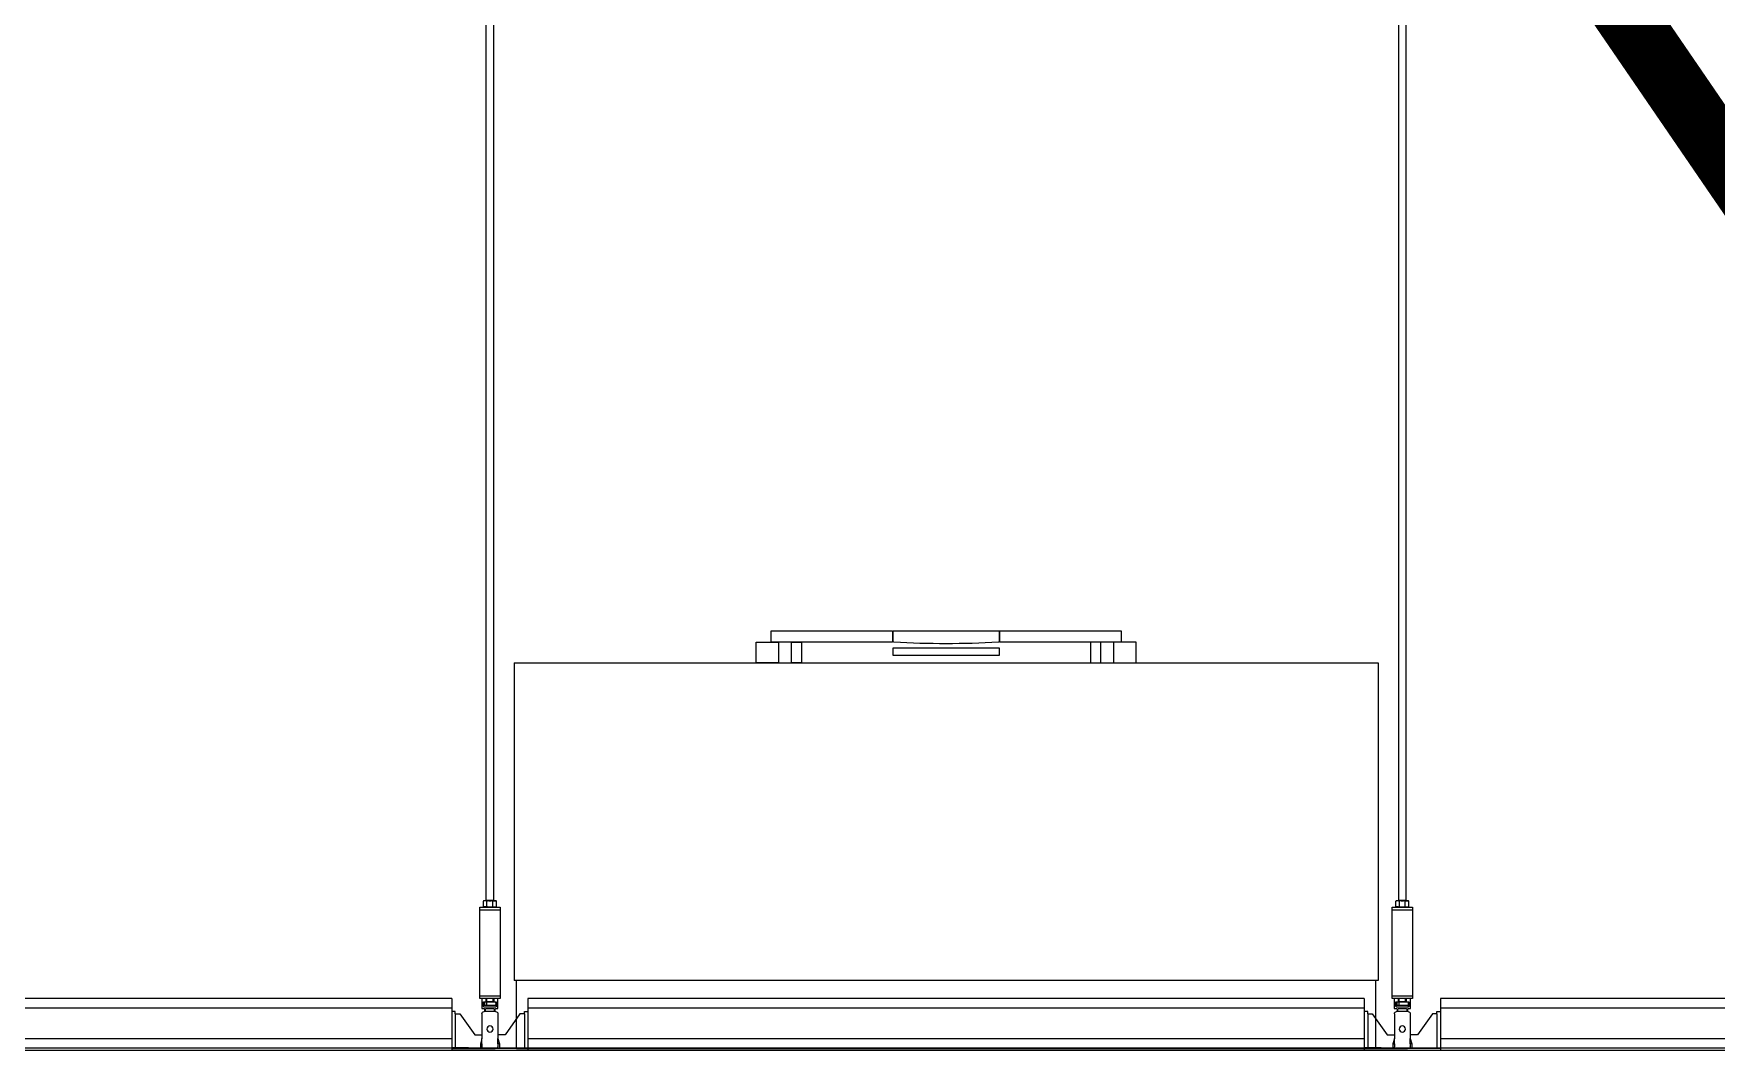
# Model space of a CAD drawing. Header units: millimetres. Extents: x -32710 to 654186, y -254124 to 420220.
# Drawn here: x 242800 to 245013, y 391050 to 392388 of the extents above; entities that cross this region are included whole.
import ezdxf
from ezdxf.xclip import XClip

# ---------------------------------------------------------------- set-up
doc = ezdxf.new("R2010")
doc.units = ezdxf.units.MM
doc.header["$LTSCALE"] = 1000
for name, color, linetype in [('FFU', 145, 'Continuous'), ('YFSHI-02(E-LINE)$0$SH-LINE-10', 10, 'Continuous'), ('YFSHI-02(E-LINE)$0$SH-LINE-130', 130, 'Continuous'), ('YFSHI-02(E-LINE)$0$SH-LINE-82', 82, 'Continuous')]:
    doc.layers.add(name, color=color, linetype=linetype)

# ---------------------------------------------------------------- blocks, each defined once
blk = doc.blocks.new('YFSHI-02(E-LINE)$0$CEILING-A')
for p, q in [((-110, 6.8), (-110, 0)), ((-110, 6.8), (0, 6.8)), ((0, 6.8), (0, 0)), ((-110, 5.57), (0, 5.57)), ((-110, 1.52), (0, 1.52)), ((-110, 0.28), (0, 0.28)), ((-110, 0), (0, 0))]:
    blk.add_line(p, q)
blk = doc.blocks.new('YFSHI-02(E-LINE)$0$1')
for p, q in [((0.45, 5.1), (0, 5.1)), ((0, 5.1), (0, 0)), ((0.45, 4.8), (0.45, 5.1)), ((0.45, 4.8), (1.05, 4.8)), ((0.45, 4.8), (0.45, 0.28)), ((1.05, 4.8), (3, 2.05)), ((3.95, 4.8), (3.95, 2.05)), ((4.25, 5.1), (5.75, 5.1)), ((6.05, 4.8), (6.05, 2.05)), ((8.95, 4.8), (7, 2.05)), ((9.55, 4.8), (8.95, 4.8)), ((9.55, 4.8), (9.55, 5.1)), ((9.55, 5.1), (10, 5.1)), ((9.55, 4.8), (9.55, 0.33)), ((10, 5.1), (10, 0)), ((9.4, 0.33), (0, 0.33)), ((0, 0.25), (5.68, 0.25)), ((0, 0), (10, 0)), ((2.2, 0), (5, 0)), ((3, 2.05), (3.95, 2.05)), ((3.95, 1.55), (3.75, 0.88)), ((3.75, 0.88), (3.95, 0.88)), ((3.75, 0.88), (3.75, 0.25)), ((3.95, 2.05), (3.95, 1.55)), ((3.95, 0.88), (3.95, 1.55)), ((3.95, 0.88), (3.95, 0.45)), ((10, 0.25), (4.32, 0.25)), ((7, 2.05), (6.05, 2.05)), ((6.05, 2.05), (6.05, 1.55)), ((6.05, 1.55), (6.25, 0.88)), ((6.05, 0.88), (6.05, 1.55)), ((6.25, 0.88), (6.05, 0.88)), ((6.05, 0.88), (6.05, 0.45)), ((6.25, 0.88), (6.25, 0.25)), ((7.8, 0.33), (10, 0.33))]:
    blk.add_line(p, q)
blk.add_lwpolyline([(4.3, 5.1), (4.3, 5.4, 0.414214), (4.2, 5.5), (3.96, 5.5, -0.414214), (3.94, 5.52), (3.94, 6.76, -0.414214), (3.98, 6.8), (4.46, 6.8, -0.414214), (4.5, 6.76), (4.5, 6.42, -0.414214), (4.48, 6.4), (4.18, 6.4, 0.414214), (4.16, 6.38), (4.16, 5.8, 0.414214), (4.26, 5.7), (5.74, 5.7, 0.414214), (5.84, 5.8), (5.84, 6.38, 0.414214), (5.82, 6.4), (5.52, 6.4, -0.414214), (5.5, 6.42), (5.5, 6.76, -0.414214), (5.54, 6.8), (6.02, 6.8, -0.414214), (6.06, 6.76), (6.06, 5.52, -0.414214), (6.04, 5.5), (5.8, 5.5, 0.414214), (5.7, 5.4), (5.7, 5.1)], format="xyb")
blk.add_lwpolyline([(4.52, 5.5, 0.414214), (4.42, 5.4), (4.42, 5.2, 0.414214), (4.52, 5.1), (5.48, 5.1, 0.414214), (5.58, 5.2), (5.58, 5.4, 0.414214), (5.48, 5.5)], format="xyb", close=True)
blk.add_circle((5, 2.8), 0.41)
for centre, radius, start, end in [((4.25, 4.8), 0.3, 90, 180), ((5.75, 4.8), 0.3, 0, 90), ((3.75, 0.45), 0.2, 270, 0), ((6.25, 0.45), 0.2, 180, 270)]:
    blk.add_arc(centre, radius, start, end)
blk = doc.blocks.new('YFSHI-02(E-LINE)')
at = {"layer": 'YFSHI-02(E-LINE)$0$SH-LINE-10'}
for p, q in [((243395.2, 391247), (243395.2, 392931)), ((243395.2, 391247), (243395.2, 392931)), ((243404.8, 392931), (243404.8, 391247)), ((243404.8, 392931), (243404.8, 391247)), ((244595.2, 391247), (244595.2, 392931)), ((244595.2, 391247), (244595.2, 392931)), ((244604.8, 392931), (244604.8, 391247)), ((244604.8, 392931), (244604.8, 391247)), ((243386.6, 391238.5), (243413.4, 391238.5)), ((243386.6, 391238.5), (243413.4, 391238.5)), ((243386.6, 391118), (243386.6, 391238.5)), ((243386.6, 391118), (243386.6, 391238.5)), ((243386.6, 391238.5), (243413.4, 391238.5)), ((243386.6, 391238.5), (243413.4, 391238.5)), ((243386.6, 391238.5), (243413.4, 391238.5)), ((243386.6, 391118), (243386.6, 391238.5)), ((243386.6, 391118), (243386.6, 391238.5)), ((243386.6, 391238.5), (243413.4, 391238.5)), ((243391.5, 391239.3), (243391.5, 391246.1)), ((243391.5, 391239.3), (243391.5, 391246.1)), ((243391.5, 391239.3), (243391.5, 391246.1)), ((243391.5, 391239.3), (243391.5, 391246.1)), ((243392.1, 391247), (243407.9, 391247)), ((243392.1, 391247), (243407.9, 391247)), ((243392.1, 391247), (243407.9, 391247)), ((243392.1, 391247), (243407.9, 391247)), ((243392.1, 391238.5), (243407.9, 391238.5)), ((243392.1, 391238.5), (243407.9, 391238.5)), ((243392.1, 391238.5), (243407.9, 391238.5)), ((243392.1, 391238.5), (243407.9, 391238.5)), ((243394.5, 391246.7), (243392.2, 391246.7)), ((243394.5, 391246.7), (243392.2, 391246.7)), ((243394.5, 391246.7), (243392.2, 391246.7)), ((243394.5, 391246.7), (243392.2, 391246.7)), ((243394.5, 391238.7), (243392.2, 391238.7)), ((243394.5, 391238.7), (243392.2, 391238.7)), ((243394.5, 391238.7), (243392.2, 391238.7)), ((243394.5, 391238.7), (243392.2, 391238.7)), ((243404.8, 391247), (243395.2, 391247)), ((243404.8, 391247), (243395.2, 391247)), ((243396.2, 391239.3), (243396.2, 391246.1)), ((243396.2, 391239.3), (243396.2, 391246.1)), ((243396.2, 391239.3), (243396.2, 391246.1)), ((243396.2, 391239.3), (243396.2, 391246.1)), ((243398.5, 391246.7), (243401.5, 391246.7)), ((243398.5, 391246.7), (243401.5, 391246.7)), ((243398.5, 391238.7), (243401.5, 391238.7)), ((243398.5, 391238.7), (243401.5, 391238.7)), ((243398.5, 391238.7), (243401.5, 391238.7)), ((243398.5, 391238.7), (243401.5, 391238.7)), ((243403.8, 391239.3), (243403.8, 391246.1)), ((243403.8, 391239.3), (243403.8, 391246.1)), ((243403.8, 391239.3), (243403.8, 391246.1)), ((243403.8, 391239.3), (243403.8, 391246.1)), ((243405.5, 391246.7), (243407.8, 391246.7)), ((243405.5, 391246.7), (243407.8, 391246.7)), ((243405.5, 391246.7), (243407.8, 391246.7)), ((243405.5, 391246.7), (243407.8, 391246.7)), ((243405.5, 391238.7), (243407.8, 391238.7)), ((243405.5, 391238.7), (243407.8, 391238.7)), ((243405.5, 391238.7), (243407.8, 391238.7)), ((243405.5, 391238.7), (243407.8, 391238.7)), ((243408.5, 391239.3), (243408.5, 391246.1)), ((243408.5, 391239.3), (243408.5, 391246.1)), ((243408.5, 391239.3), (243408.5, 391246.1)), ((243408.5, 391239.3), (243408.5, 391246.1)), ((243413.4, 391238.5), (243413.4, 391118)), ((243413.4, 391238.5), (243413.4, 391118)), ((243413.4, 391238.5), (243413.4, 391118)), ((243413.4, 391238.5), (243413.4, 391118)), ((244586.6, 391238.5), (244613.4, 391238.5)), ((244586.6, 391238.5), (244613.4, 391238.5)), ((244586.6, 391118), (244586.6, 391238.5)), ((244586.6, 391118), (244586.6, 391238.5)), ((244586.6, 391238.5), (244613.4, 391238.5)), ((244586.6, 391238.5), (244613.4, 391238.5)), ((244586.6, 391238.5), (244613.4, 391238.5)), ((244586.6, 391118), (244586.6, 391238.5)), ((244586.6, 391118), (244586.6, 391238.5)), ((244586.6, 391238.5), (244613.4, 391238.5)), ((244591.5, 391239.3), (244591.5, 391246.1)), ((244591.5, 391239.3), (244591.5, 391246.1)), ((244591.5, 391239.3), (244591.5, 391246.1)), ((244591.5, 391239.3), (244591.5, 391246.1)), ((244592.1, 391247), (244607.9, 391247)), ((244592.1, 391247), (244607.9, 391247)), ((244592.1, 391247), (244607.9, 391247)), ((244592.1, 391247), (244607.9, 391247)), ((244592.1, 391238.5), (244607.9, 391238.5)), ((244592.1, 391238.5), (244607.9, 391238.5)), ((244592.1, 391238.5), (244607.9, 391238.5)), ((244592.1, 391238.5), (244607.9, 391238.5)), ((244594.5, 391246.7), (244592.2, 391246.7)), ((244594.5, 391246.7), (244592.2, 391246.7)), ((244594.5, 391246.7), (244592.2, 391246.7)), ((244594.5, 391246.7), (244592.2, 391246.7)), ((244594.5, 391238.7), (244592.2, 391238.7)), ((244594.5, 391238.7), (244592.2, 391238.7)), ((244594.5, 391238.7), (244592.2, 391238.7)), ((244594.5, 391238.7), (244592.2, 391238.7)), ((244604.8, 391247), (244595.2, 391247)), ((244604.8, 391247), (244595.2, 391247)), ((244596.2, 391239.3), (244596.2, 391246.1)), ((244596.2, 391239.3), (244596.2, 391246.1)), ((244596.2, 391239.3), (244596.2, 391246.1)), ((244596.2, 391239.3), (244596.2, 391246.1)), ((244598.5, 391246.7), (244601.5, 391246.7)), ((244598.5, 391246.7), (244601.5, 391246.7)), ((244598.5, 391238.7), (244601.5, 391238.7)), ((244598.5, 391238.7), (244601.5, 391238.7)), ((244598.5, 391238.7), (244601.5, 391238.7)), ((244598.5, 391238.7), (244601.5, 391238.7)), ((244603.8, 391239.3), (244603.8, 391246.1)), ((244603.8, 391239.3), (244603.8, 391246.1)), ((244603.8, 391239.3), (244603.8, 391246.1)), ((244603.8, 391239.3), (244603.8, 391246.1)), ((244605.5, 391246.7), (244607.8, 391246.7)), ((244605.5, 391246.7), (244607.8, 391246.7)), ((244605.5, 391246.7), (244607.8, 391246.7)), ((244605.5, 391246.7), (244607.8, 391246.7)), ((244605.5, 391238.7), (244607.8, 391238.7)), ((244605.5, 391238.7), (244607.8, 391238.7)), ((244605.5, 391238.7), (244607.8, 391238.7)), ((244605.5, 391238.7), (244607.8, 391238.7)), ((244608.5, 391239.3), (244608.5, 391246.1)), ((244608.5, 391239.3), (244608.5, 391246.1)), ((244608.5, 391239.3), (244608.5, 391246.1)), ((244608.5, 391239.3), (244608.5, 391246.1)), ((244613.4, 391238.5), (244613.4, 391118)), ((244613.4, 391238.5), (244613.4, 391118)), ((244613.4, 391238.5), (244613.4, 391118)), ((244613.4, 391238.5), (244613.4, 391118)), ((243413.4, 391118), (243386.6, 391118)), ((243413.4, 391118), (243386.6, 391118)), ((243413.4, 391118), (243386.6, 391118)), ((243413.4, 391118), (243386.6, 391118)), ((243395.9, 391113.9), (243395.9, 391118)), ((243395.9, 391113.9), (243395.9, 391118)), ((243404.1, 391113.9), (243404.1, 391118)), ((243404.1, 391113.9), (243404.1, 391118)), ((244613.4, 391118), (244586.6, 391118)), ((244613.4, 391118), (244586.6, 391118)), ((244613.4, 391118), (244586.6, 391118)), ((244613.4, 391118), (244586.6, 391118)), ((244595.9, 391113.9), (244595.9, 391118)), ((244595.9, 391113.9), (244595.9, 391118)), ((244604.1, 391113.9), (244604.1, 391118)), ((244604.1, 391113.9), (244604.1, 391118)), ((243392.1, 391108.9), (243392.1, 391113.3)), ((243408.1, 391113.3), (243392.1, 391113.3)), ((243392.1, 391108.9), (243392.1, 391113.3)), ((243408.1, 391113.3), (243392.1, 391113.3)), ((243408.3, 391108.9), (243392.1, 391108.9)), ((243408.3, 391108.9), (243392.1, 391108.9)), ((243393.2, 391108.9), (243393.2, 391113.3)), ((243393.2, 391108.9), (243393.2, 391113.3)), ((243395.6, 391113.3), (243395.6, 391113.9)), ((243404.3, 391113.9), (243395.6, 391113.9)), ((243395.6, 391113.3), (243395.6, 391113.9)), ((243404.3, 391113.9), (243395.6, 391113.9)), ((243395.8, 391108.9), (243395.8, 391113.3)), ((243395.8, 391108.9), (243395.8, 391113.3)), ((243404.3, 391113.3), (243404.3, 391113.9)), ((243404.3, 391113.3), (243404.3, 391113.9)), ((243408.3, 391109), (243408.3, 391113.1)), ((243408.3, 391109), (243408.3, 391113.1)), ((244592.1, 391108.9), (244592.1, 391113.3)), ((244608.1, 391113.3), (244592.1, 391113.3)), ((244592.1, 391108.9), (244592.1, 391113.3)), ((244608.1, 391113.3), (244592.1, 391113.3)), ((244608.3, 391108.9), (244592.1, 391108.9)), ((244608.3, 391108.9), (244592.1, 391108.9)), ((244593.2, 391108.9), (244593.2, 391113.3)), ((244593.2, 391108.9), (244593.2, 391113.3)), ((244595.6, 391113.3), (244595.6, 391113.9)), ((244604.3, 391113.9), (244595.6, 391113.9)), ((244595.6, 391113.3), (244595.6, 391113.9)), ((244604.3, 391113.9), (244595.6, 391113.9)), ((244595.8, 391108.9), (244595.8, 391113.3)), ((244595.8, 391108.9), (244595.8, 391113.3)), ((244604.3, 391113.3), (244604.3, 391113.9)), ((244604.3, 391113.3), (244604.3, 391113.9)), ((244608.3, 391109), (244608.3, 391113.1)), ((244608.3, 391109), (244608.3, 391113.1))]:
    blk.add_line(p, q, dxfattribs=at)
for points in [[(243386.6, 391234.8), (243413.4, 391234.8)], [(243386.6, 391234.8), (243413.4, 391234.8)], [(243386.6, 391234.8), (243413.4, 391234.8)], [(243386.6, 391234.8), (243413.4, 391234.8)], [(244586.6, 391234.8), (244613.4, 391234.8)], [(244586.6, 391234.8), (244613.4, 391234.8)], [(244586.6, 391234.8), (244613.4, 391234.8)], [(244586.6, 391234.8), (244613.4, 391234.8)], [(243386.6, 391121.6), (243413.4, 391121.6)], [(243386.6, 391121.6), (243413.4, 391121.6)], [(243386.6, 391121.6), (243413.4, 391121.6)], [(243386.6, 391121.6), (243413.4, 391121.6)], [(244586.6, 391121.6), (244613.4, 391121.6)], [(244586.6, 391121.6), (244613.4, 391121.6)], [(244586.6, 391121.6), (244613.4, 391121.6)], [(244586.6, 391121.6), (244613.4, 391121.6)]]:
    blk.add_lwpolyline(points, dxfattribs=at)
for centre, radius, start, end in [((243392.9, 391245.7), 1.46, 120.5681, 163.207), ((243392.9, 391245.7), 1.46, 120.5681, 163.207), ((243392.9, 391245.7), 1.46, 120.5681, 163.207), ((243392.9, 391245.7), 1.46, 120.5681, 163.207), ((243392.7, 391245.4), 1.4, 111.8965, 149.5654), ((243392.7, 391245.4), 1.4, 111.8965, 149.5654), ((243392.7, 391245.4), 1.4, 111.8965, 149.5654), ((243392.7, 391245.4), 1.4, 111.8965, 149.5654), ((243392.9, 391239.7), 1.46, 196.793, 239.4319), ((243392.7, 391240), 1.4, 210.4346, 248.1035), ((243392.7, 391240), 1.4, 210.4346, 248.1035), ((243392.9, 391239.7), 1.46, 196.793, 239.4319), ((243392.9, 391239.7), 1.46, 196.793, 239.4319), ((243392.7, 391240), 1.4, 210.4346, 248.1035), ((243392.7, 391240), 1.4, 210.4346, 248.1035), ((243392.9, 391239.7), 1.46, 196.793, 239.4319), ((243393.6, 391241.1), 5.67, 61.7885, 80.1123), ((243393.6, 391241.1), 5.67, 61.7885, 80.1123), ((243393.6, 391241.1), 5.67, 61.7885, 80.1123), ((243393.6, 391241.1), 5.67, 61.7885, 80.1123), ((243393.6, 391244.3), 5.67, 279.8877, 298.2115), ((243393.6, 391244.3), 5.67, 279.8877, 298.2115), ((243393.6, 391244.3), 5.67, 279.8877, 298.2115), ((243393.6, 391244.3), 5.67, 279.8877, 298.2115), ((243399, 391240.2), 6.54, 94.1532, 114.8761), ((243399, 391240.2), 6.54, 94.1532, 114.8761), ((243399, 391240.2), 6.54, 94.1532, 114.8761), ((243399, 391240.2), 6.54, 94.1532, 114.8761), ((243399, 391245.2), 6.54, 245.1239, 265.8468), ((243399, 391245.2), 6.54, 245.1239, 265.8468), ((243399, 391245.2), 6.54, 245.1239, 265.8468), ((243399, 391245.2), 6.54, 245.1239, 265.8468), ((243401, 391240.2), 6.54, 65.1239, 85.8468), ((243401, 391240.2), 6.54, 65.1239, 85.8468), ((243401, 391240.2), 6.54, 65.1239, 85.8468), ((243401, 391240.2), 6.54, 65.1239, 85.8468), ((243401, 391245.2), 6.54, 274.1532, 294.8761), ((243401, 391245.2), 6.54, 274.1532, 294.8761), ((243401, 391245.2), 6.54, 274.1532, 294.8761), ((243401, 391245.2), 6.54, 274.1532, 294.8761), ((243406.4, 391241.1), 5.67, 99.8877, 118.2115), ((243406.4, 391241.1), 5.67, 99.8877, 118.2115), ((243406.4, 391241.1), 5.67, 99.8877, 118.2115), ((243406.4, 391241.1), 5.67, 99.8877, 118.2115), ((243406.4, 391244.3), 5.67, 241.7885, 260.1123), ((243406.4, 391244.3), 5.67, 241.7885, 260.1123), ((243406.4, 391244.3), 5.67, 241.7885, 260.1123), ((243406.4, 391244.3), 5.67, 241.7885, 260.1123), ((243407.3, 391245.4), 1.4, 30.4346, 68.1035), ((243407.3, 391245.4), 1.4, 30.4346, 68.1035), ((243407.3, 391245.4), 1.4, 30.4346, 68.1035), ((243407.3, 391245.4), 1.4, 30.4346, 68.1035), ((243407.3, 391240), 1.4, 291.8965, 329.5654), ((243407.3, 391240), 1.4, 291.8965, 329.5654), ((243407.3, 391240), 1.4, 291.8965, 329.5654), ((243407.3, 391240), 1.4, 291.8965, 329.5654), ((243407.1, 391245.7), 1.46, 16.793, 59.4319), ((243407.1, 391245.7), 1.46, 16.793, 59.4319), ((243407.1, 391245.7), 1.46, 16.793, 59.4319), ((243407.1, 391245.7), 1.46, 16.793, 59.4319), ((243407.1, 391239.7), 1.46, 300.5681, 343.207), ((243407.1, 391239.7), 1.46, 300.5681, 343.207), ((243407.1, 391239.7), 1.46, 300.5681, 343.207), ((243407.1, 391239.7), 1.46, 300.5681, 343.207), ((244592.9, 391245.7), 1.46, 120.5681, 163.207), ((244592.9, 391245.7), 1.46, 120.5681, 163.207), ((244592.9, 391245.7), 1.46, 120.5681, 163.207), ((244592.9, 391245.7), 1.46, 120.5681, 163.207), ((244592.7, 391245.4), 1.4, 111.8965, 149.5654), ((244592.7, 391245.4), 1.4, 111.8965, 149.5654), ((244592.7, 391245.4), 1.4, 111.8965, 149.5654), ((244592.7, 391245.4), 1.4, 111.8965, 149.5654), ((244592.9, 391239.7), 1.46, 196.793, 239.4319), ((244592.7, 391240), 1.4, 210.4346, 248.1035), ((244592.7, 391240), 1.4, 210.4346, 248.1035), ((244592.9, 391239.7), 1.46, 196.793, 239.4319), ((244592.9, 391239.7), 1.46, 196.793, 239.4319), ((244592.7, 391240), 1.4, 210.4346, 248.1035), ((244592.7, 391240), 1.4, 210.4346, 248.1035), ((244592.9, 391239.7), 1.46, 196.793, 239.4319), ((244593.6, 391241.1), 5.67, 61.7885, 80.1123), ((244593.6, 391241.1), 5.67, 61.7885, 80.1123), ((244593.6, 391241.1), 5.67, 61.7885, 80.1123), ((244593.6, 391241.1), 5.67, 61.7885, 80.1123), ((244593.6, 391244.3), 5.67, 279.8877, 298.2115), ((244593.6, 391244.3), 5.67, 279.8877, 298.2115), ((244593.6, 391244.3), 5.67, 279.8877, 298.2115), ((244593.6, 391244.3), 5.67, 279.8877, 298.2115), ((244599, 391240.2), 6.54, 94.1532, 114.8761), ((244599, 391240.2), 6.54, 94.1532, 114.8761), ((244599, 391240.2), 6.54, 94.1532, 114.8761), ((244599, 391240.2), 6.54, 94.1532, 114.8761), ((244599, 391245.2), 6.54, 245.1239, 265.8468), ((244599, 391245.2), 6.54, 245.1239, 265.8468), ((244599, 391245.2), 6.54, 245.1239, 265.8468), ((244599, 391245.2), 6.54, 245.1239, 265.8468), ((244601, 391240.2), 6.54, 65.1239, 85.8468), ((244601, 391240.2), 6.54, 65.1239, 85.8468), ((244601, 391240.2), 6.54, 65.1239, 85.8468), ((244601, 391240.2), 6.54, 65.1239, 85.8468), ((244601, 391245.2), 6.54, 274.1532, 294.8761), ((244601, 391245.2), 6.54, 274.1532, 294.8761), ((244601, 391245.2), 6.54, 274.1532, 294.8761), ((244601, 391245.2), 6.54, 274.1532, 294.8761), ((244606.4, 391241.1), 5.67, 99.8877, 118.2115), ((244606.4, 391241.1), 5.67, 99.8877, 118.2115), ((244606.4, 391241.1), 5.67, 99.8877, 118.2115), ((244606.4, 391241.1), 5.67, 99.8877, 118.2115), ((244606.4, 391244.3), 5.67, 241.7885, 260.1123), ((244606.4, 391244.3), 5.67, 241.7885, 260.1123), ((244606.4, 391244.3), 5.67, 241.7885, 260.1123), ((244606.4, 391244.3), 5.67, 241.7885, 260.1123), ((244607.3, 391245.4), 1.4, 30.4346, 68.1035), ((244607.3, 391245.4), 1.4, 30.4346, 68.1035), ((244607.3, 391245.4), 1.4, 30.4346, 68.1035), ((244607.3, 391245.4), 1.4, 30.4346, 68.1035), ((244607.3, 391240), 1.4, 291.8965, 329.5654), ((244607.3, 391240), 1.4, 291.8965, 329.5654), ((244607.3, 391240), 1.4, 291.8965, 329.5654), ((244607.3, 391240), 1.4, 291.8965, 329.5654), ((244607.1, 391245.7), 1.46, 16.793, 59.4319), ((244607.1, 391245.7), 1.46, 16.793, 59.4319), ((244607.1, 391245.7), 1.46, 16.793, 59.4319), ((244607.1, 391245.7), 1.46, 16.793, 59.4319), ((244607.1, 391239.7), 1.46, 300.5681, 343.207), ((244607.1, 391239.7), 1.46, 300.5681, 343.207), ((244607.1, 391239.7), 1.46, 300.5681, 343.207), ((244607.1, 391239.7), 1.46, 300.5681, 343.207), ((243397.4, 391111.1), 5.76, 157.8828, 180.1952), ((243397.4, 391111.1), 5.76, 157.8828, 180.1952), ((243397.4, 391111.1), 5.76, 179.8048, 202.1172), ((243397.4, 391111.1), 5.76, 179.8048, 202.1172), ((243405.9, 391111.2), 2.29, 356.5141, 63.2222), ((243405.9, 391111.2), 2.29, 356.5141, 63.2222), ((243405.9, 391111.2), 2.29, 356.5141, 63.2222), ((243405.9, 391111.2), 2.29, 356.5141, 63.2222), ((243405.9, 391111), 2.29, 296.7778, 3.4859), ((243405.9, 391111), 2.29, 296.7778, 3.4859), ((243408.1, 391113.1), 0.2, 0, 90), ((243408.1, 391113.1), 0.2, 0, 90), ((243408.3, 391109), 0.0625, 270, 0), ((243408.3, 391109), 0.0625, 270, 0), ((244597.4, 391111.1), 5.76, 157.8828, 180.1952), ((244597.4, 391111.1), 5.76, 157.8828, 180.1952), ((244597.4, 391111.1), 5.76, 179.8048, 202.1172), ((244597.4, 391111.1), 5.76, 179.8048, 202.1172), ((244605.9, 391111.2), 2.29, 356.5141, 63.2222), ((244605.9, 391111.2), 2.29, 356.5141, 63.2222), ((244605.9, 391111.2), 2.29, 356.5141, 63.2222), ((244605.9, 391111.2), 2.29, 356.5141, 63.2222), ((244605.9, 391111), 2.29, 296.7778, 3.4859), ((244605.9, 391111), 2.29, 296.7778, 3.4859), ((244608.1, 391113.1), 0.2, 0, 90), ((244608.1, 391113.1), 0.2, 0, 90), ((244608.3, 391109), 0.0625, 270, 0), ((244608.3, 391109), 0.0625, 270, 0)]:
    blk.add_arc(centre, radius, start, end, dxfattribs=at)
at = {"layer": 'YFSHI-02(E-LINE)$0$SH-LINE-130', "const_width": 82.6}
blk.add_lwpolyline([(245779.3, 391118), (244679.4, 392725)], dxfattribs=at)
at = {"layer": 'YFSHI-02(E-LINE)$0$SH-LINE-82', "xscale": -10, "yscale": 10, "zscale": 10}
for name, p in [('YFSHI-02(E-LINE)$0$CEILING-A', (242250, 391050)), ('YFSHI-02(E-LINE)$0$CEILING-A', (242250, 391050)), ('YFSHI-02(E-LINE)$0$1', (243450, 391050)), ('YFSHI-02(E-LINE)$0$1', (243450, 391050)), ('YFSHI-02(E-LINE)$0$CEILING-A', (243450, 391050)), ('YFSHI-02(E-LINE)$0$CEILING-A', (243450, 391050)), ('YFSHI-02(E-LINE)$0$1', (244650, 391050)), ('YFSHI-02(E-LINE)$0$1', (244650, 391050)), ('YFSHI-02(E-LINE)$0$CEILING-A', (244650, 391050)), ('YFSHI-02(E-LINE)$0$CEILING-A', (244650, 391050))]:
    blk.add_blockref(name, p, dxfattribs=at)
blk = doc.blocks.new('FFU-120x120x55')
for p, q in [((-56.8, 50.8), (-56.8, 9)), ((56.8, 50.8), (-56.8, 50.8)), ((56.8, 50.8), (56.8, 9)), ((-56.8, 9), (56.8, 9)), ((-56.5, 0), (-56.5, 9)), ((56.5, 0), (56.5, 9)), ((-56.5, 0), (56.5, 0))]:
    blk.add_line(p, q)
for points in [[(-22.03, 50.8), (-25, 50.8), (-25, 53.5), (-22.03, 53.5), (-22.03, 51.04)], [(-19, 50.8), (-20.35, 50.8), (-20.35, 53.5), (-19, 53.5), (-19, 51.04)], [(19, 50.8), (20.35, 50.8), (20.35, 53.5), (19, 53.5), (19, 50.95)], [(22.03, 50.8), (25, 50.8), (25, 53.5), (22.03, 53.5), (22.03, 50.95)], [(-7, 51.8), (-7, 52.7), (7, 52.7), (7, 51.8)]]:
    blk.add_lwpolyline(points, close=True)
for points in [[(-7, 54.87, 0.414214), (-7.13, 55), (-23, 55), (-23, 53.5), (-7.13, 53.5, 0.414214), (-7, 53.63)], [(6.87, 53.49, 0.396463), (7, 53.63), (7, 54.87, 0.414214), (6.87, 55), (-6.87, 55, 0.414214), (-7, 54.87), (-7, 53.63, 0.396539), (-6.87, 53.49, 0.029282)], [(7.13, 53.5), (23, 53.5), (23, 55), (7.13, 55, 0.414214), (7, 54.87), (7, 53.63, 0.414214)]]:
    blk.add_lwpolyline(points, format="xyb", close=True)

msp = doc.modelspace()

# ---------------------------------------------------------------- block references
ref = msp.add_blockref('YFSHI-02(E-LINE)', (0, 0))
XClip(ref).set_block_clipping_path([(193435.9728033519, 355635.7797075855), (305020.60558715, 413217.0386999981)])
at = {"layer": 'FFU', "xscale": -10, "yscale": 10, "zscale": 10}
msp.add_blockref('FFU-120x120x55', (244000, 391052), dxfattribs=at)

doc.saveas('drawing.dxf')
